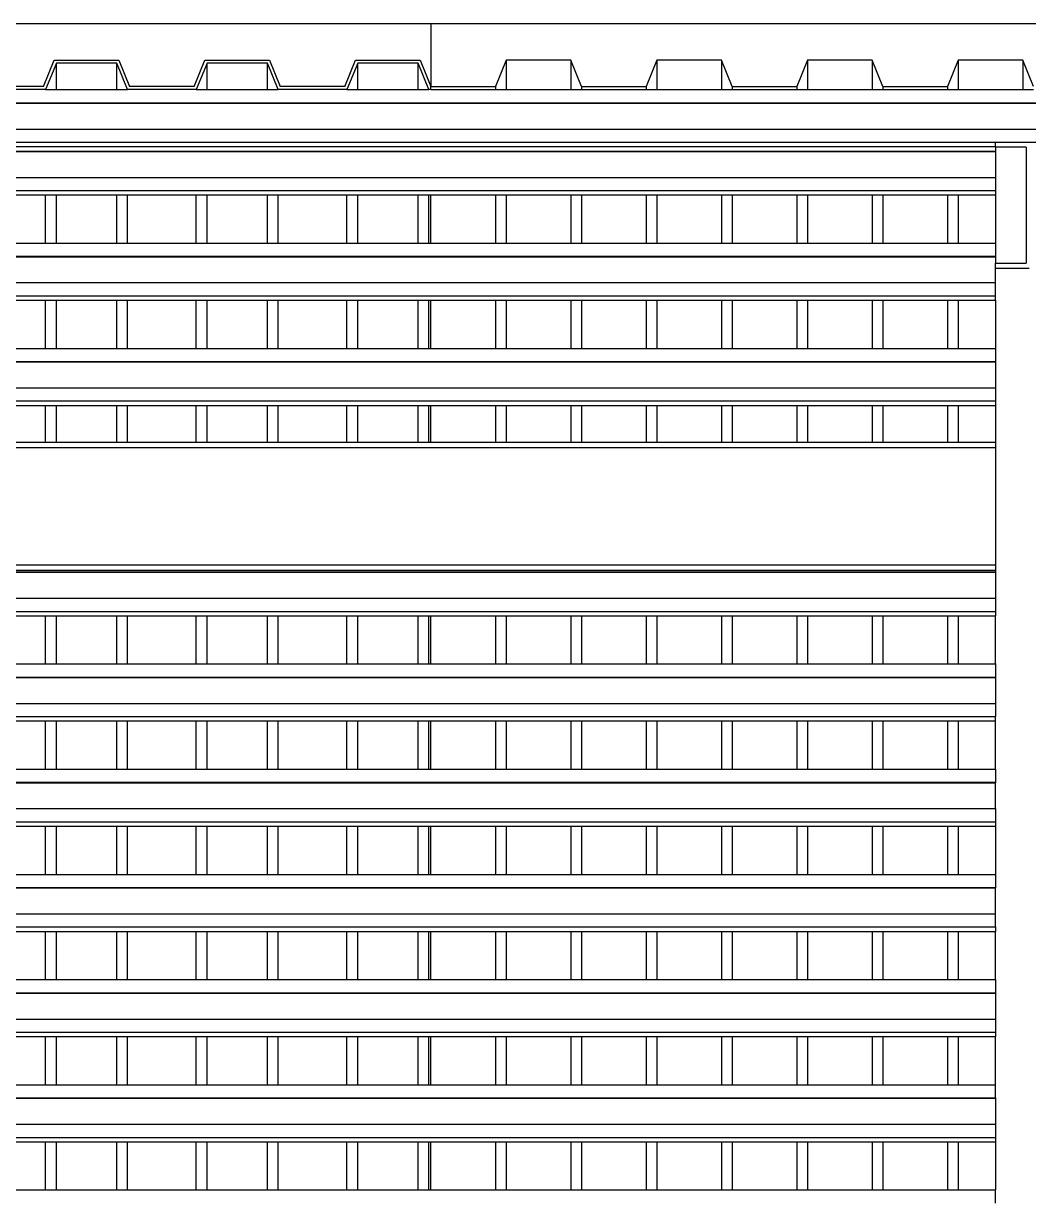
# Model space of a CAD drawing. Extents: x -101 to 101, y -14 to 18.
# Drawn here: x -49.535 to -47.651, y 10.269 to 12.469 of the extents above; entities that cross this region are included whole.
import ezdxf

# ---------------------------------------------------------------- set-up
doc = ezdxf.new("R2010")
doc.units = 0
doc.layers.get('0').update_dxf_attribs({"linetype": 'CONTINUOUS'})

msp = doc.modelspace()

# ---------------------------------------------------------------- linework, layer by layer
for p, q in [((-51.3446, 12.4686), (-48.7708, 12.4686)), ((-48.7708, 12.4686), (-45.6643, 12.4686)), ((-48.7708, 12.4686), (-48.7708, 12.3502)), ((-48.7708, 12.4686), (-48.7708, 12.3502)), ((-49.497, 12.3502), (-49.4768, 12.3995)), ((-49.4729, 12.3939), (-49.4931, 12.3446)), ((-49.4768, 12.3995), (-49.3558, 12.3995)), ((-49.4729, 12.3446), (-49.4729, 12.3939)), ((-49.3597, 12.3939), (-49.4729, 12.3939)), ((-49.3597, 12.3446), (-49.3597, 12.3939)), ((-49.3396, 12.3446), (-49.3597, 12.3939)), ((-49.3558, 12.3995), (-49.3356, 12.3502)), ((-49.2146, 12.3502), (-49.1944, 12.3995)), ((-49.1905, 12.3939), (-49.2107, 12.3446)), ((-49.1944, 12.3995), (-49.0734, 12.3995)), ((-49.1905, 12.3446), (-49.1905, 12.3939)), ((-49.0773, 12.3939), (-49.1905, 12.3939)), ((-49.0773, 12.3446), (-49.0773, 12.3939)), ((-49.0571, 12.3446), (-49.0773, 12.3939)), ((-49.0734, 12.3995), (-49.0532, 12.3502)), ((-48.9322, 12.3502), (-48.912, 12.3995)), ((-48.9081, 12.3939), (-48.9283, 12.3446)), ((-48.912, 12.3995), (-48.791, 12.3995)), ((-48.9081, 12.3446), (-48.9081, 12.3939)), ((-48.7949, 12.3939), (-48.9081, 12.3939)), ((-48.7949, 12.3446), (-48.7949, 12.3939)), ((-48.7747, 12.3446), (-48.7949, 12.3939)), ((-48.791, 12.3995), (-48.7708, 12.3502)), ((-48.6296, 12.3995), (-48.6498, 12.3502)), ((-48.6296, 12.3995), (-48.6296, 12.3446)), ((-48.5086, 12.3995), (-48.6296, 12.3995)), ((-48.5086, 12.3995), (-48.5086, 12.3446)), ((-48.4884, 12.3502), (-48.5086, 12.3995)), ((-48.3472, 12.3995), (-48.3674, 12.3502)), ((-48.3472, 12.3995), (-48.3472, 12.3446)), ((-48.2262, 12.3995), (-48.3472, 12.3995)), ((-48.2262, 12.3995), (-48.2262, 12.3446)), ((-48.206, 12.3502), (-48.2262, 12.3995)), ((-48.0648, 12.3995), (-48.085, 12.3502)), ((-48.0648, 12.3995), (-48.0648, 12.3446)), ((-47.9437, 12.3995), (-48.0648, 12.3995)), ((-47.9437, 12.3995), (-47.9437, 12.3446)), ((-47.9236, 12.3502), (-47.9437, 12.3995)), ((-47.7824, 12.3995), (-47.8025, 12.3502)), ((-47.7824, 12.3995), (-47.7824, 12.3446)), ((-47.6613, 12.3995), (-47.7824, 12.3995)), ((-47.6613, 12.3995), (-47.6613, 12.3446)), ((-47.6412, 12.3502), (-47.6613, 12.3995)), ((-49.4931, 12.3446), (-49.622, 12.3446)), ((-49.497, 12.3502), (-49.6181, 12.3502)), ((-49.4931, 12.3446), (-49.4729, 12.3446)), ((-49.4729, 12.3446), (-49.3597, 12.3446)), ((-49.3597, 12.3446), (-49.3396, 12.3446)), ((-49.2107, 12.3446), (-49.3396, 12.3446)), ((-49.2146, 12.3502), (-49.3356, 12.3502)), ((-49.2107, 12.3446), (-49.1905, 12.3446)), ((-49.1905, 12.3446), (-49.0773, 12.3446)), ((-49.0773, 12.3446), (-49.0571, 12.3446)), ((-48.9283, 12.3446), (-49.0571, 12.3446)), ((-48.9322, 12.3502), (-49.0532, 12.3502)), ((-48.9283, 12.3446), (-48.9081, 12.3446)), ((-48.9081, 12.3446), (-48.7949, 12.3446)), ((-48.7949, 12.3446), (-48.7747, 12.3446)), ((-48.7708, 12.3446), (-48.7747, 12.3446)), ((-48.7708, 12.3446), (-48.7708, 12.3502)), ((-48.7708, 12.3502), (-48.6498, 12.3502)), ((-48.7708, 12.3446), (-48.6498, 12.3446)), ((-48.6498, 12.3502), (-48.6498, 12.3446)), ((-48.6498, 12.3446), (-48.6296, 12.3446)), ((-48.6296, 12.3446), (-48.5086, 12.3446)), ((-48.5086, 12.3446), (-48.4884, 12.3446)), ((-48.4884, 12.3502), (-48.4884, 12.3446)), ((-48.4884, 12.3502), (-48.3674, 12.3502)), ((-48.4884, 12.3446), (-48.3674, 12.3446)), ((-48.3674, 12.3502), (-48.3674, 12.3446)), ((-48.3674, 12.3446), (-48.3472, 12.3446)), ((-48.3472, 12.3446), (-48.2262, 12.3446)), ((-48.2262, 12.3446), (-48.206, 12.3446)), ((-48.206, 12.3502), (-48.206, 12.3446)), ((-48.206, 12.3502), (-48.085, 12.3502)), ((-48.206, 12.3446), (-48.085, 12.3446)), ((-48.085, 12.3502), (-48.085, 12.3446)), ((-48.085, 12.3446), (-48.0648, 12.3446)), ((-48.0648, 12.3446), (-47.9437, 12.3446)), ((-47.9437, 12.3446), (-47.9236, 12.3446)), ((-47.9236, 12.3502), (-47.9236, 12.3446)), ((-47.9236, 12.3502), (-47.8025, 12.3502)), ((-47.9236, 12.3446), (-47.8025, 12.3446)), ((-47.8025, 12.3502), (-47.8025, 12.3446)), ((-47.8025, 12.3446), (-47.7824, 12.3446)), ((-47.7824, 12.3446), (-47.6613, 12.3446)), ((-47.6613, 12.3446), (-47.6412, 12.3446)), ((-51.3423, 12.3199), (-33.3446, 12.3199)), ((-51.3423, 12.3191), (-33.3446, 12.3191)), ((-51.3423, 12.2706), (-33.3446, 12.2706)), ((-51.3423, 12.2459), (-47.7123, 12.2459)), ((-51.3423, 12.2377), (-47.7123, 12.2377)), ((-47.7123, 12.2459), (-47.5923, 12.2459)), ((-47.7123, 12.2377), (-47.7123, 12.2459)), ((-47.7123, 12.2363), (-47.7123, 12.2377)), ((-47.6554, 12.2363), (-47.7123, 12.2363)), ((-47.7123, 12.2363), (-47.7123, 12.2292)), ((-47.6554, 12.2363), (-47.6554, 12.0189)), ((-51.3423, 12.2292), (-47.7123, 12.2292)), ((-51.3423, 12.2284), (-47.7123, 12.2284)), ((-47.7123, 12.2292), (-47.7123, 12.2284)), ((-47.7123, 12.2284), (-47.7123, 12.1799)), ((-51.3423, 12.1799), (-47.7123, 12.1799)), ((-47.7123, 12.1799), (-47.7123, 12.1552)), ((-51.3423, 12.1552), (-47.7123, 12.1552)), ((-49.622, 12.147), (-49.4931, 12.147)), ((-49.4931, 12.0566), (-49.4931, 12.147)), ((-49.4931, 12.147), (-49.4729, 12.147)), ((-49.4729, 12.0566), (-49.4729, 12.147)), ((-49.4729, 12.147), (-49.3597, 12.147)), ((-49.3597, 12.0566), (-49.3597, 12.147)), ((-49.3597, 12.147), (-49.3396, 12.147)), ((-49.3396, 12.0566), (-49.3396, 12.147)), ((-49.3396, 12.147), (-49.2107, 12.147)), ((-49.2107, 12.0566), (-49.2107, 12.147)), ((-49.2107, 12.147), (-49.1905, 12.147)), ((-49.1905, 12.0566), (-49.1905, 12.147)), ((-49.1905, 12.147), (-49.0773, 12.147)), ((-49.0773, 12.0566), (-49.0773, 12.147)), ((-49.0773, 12.147), (-49.0571, 12.147)), ((-49.0571, 12.0566), (-49.0571, 12.147)), ((-49.0571, 12.147), (-48.9283, 12.147)), ((-48.9283, 12.0566), (-48.9283, 12.147)), ((-48.9283, 12.147), (-48.9081, 12.147)), ((-48.9081, 12.0566), (-48.9081, 12.147)), ((-48.9081, 12.147), (-48.7949, 12.147)), ((-48.7949, 12.0566), (-48.7949, 12.147)), ((-48.7949, 12.147), (-48.7747, 12.147)), ((-48.7747, 12.0566), (-48.7747, 12.147)), ((-48.7747, 12.147), (-48.7708, 12.147)), ((-48.7708, 12.0566), (-48.7708, 12.147)), ((-48.7708, 12.147), (-48.6498, 12.147)), ((-48.6498, 12.147), (-48.6498, 12.0566)), ((-48.6498, 12.147), (-48.6296, 12.147)), ((-48.6296, 12.147), (-48.6296, 12.0566)), ((-48.6296, 12.147), (-48.5086, 12.147)), ((-48.5086, 12.147), (-48.5086, 12.0566)), ((-48.5086, 12.147), (-48.4884, 12.147)), ((-48.4884, 12.147), (-48.4884, 12.0566)), ((-48.4884, 12.147), (-48.3674, 12.147)), ((-48.3674, 12.147), (-48.3674, 12.0566)), ((-48.3674, 12.147), (-48.3472, 12.147)), ((-48.3472, 12.147), (-48.3472, 12.0566)), ((-48.3472, 12.147), (-48.2262, 12.147)), ((-48.2262, 12.147), (-48.2262, 12.0566)), ((-48.2262, 12.147), (-48.206, 12.147)), ((-48.206, 12.147), (-48.206, 12.0566)), ((-48.206, 12.147), (-48.085, 12.147)), ((-48.085, 12.147), (-48.085, 12.0566)), ((-48.085, 12.147), (-48.0648, 12.147)), ((-48.0648, 12.147), (-48.0648, 12.0566)), ((-48.0648, 12.147), (-47.9437, 12.147)), ((-47.9437, 12.147), (-47.9437, 12.0566)), ((-47.9437, 12.147), (-47.9236, 12.147)), ((-47.9236, 12.147), (-47.9236, 12.0566)), ((-47.9236, 12.147), (-47.8025, 12.147)), ((-47.8025, 12.147), (-47.8025, 12.0566)), ((-47.8025, 12.147), (-47.7824, 12.147)), ((-47.7824, 12.147), (-47.7824, 12.0566)), ((-47.7824, 12.147), (-47.7123, 12.147)), ((-47.7123, 12.1552), (-47.7123, 12.147)), ((-47.7123, 12.147), (-47.7123, 12.0566)), ((-49.622, 12.0566), (-49.4931, 12.0566)), ((-49.4931, 12.0566), (-49.4729, 12.0566)), ((-49.4729, 12.0566), (-49.3597, 12.0566)), ((-49.3597, 12.0566), (-49.3396, 12.0566)), ((-49.3396, 12.0566), (-49.2107, 12.0566)), ((-49.2107, 12.0566), (-49.1905, 12.0566)), ((-49.1905, 12.0566), (-49.0773, 12.0566)), ((-49.0773, 12.0566), (-49.0571, 12.0566)), ((-49.0571, 12.0566), (-48.9283, 12.0566)), ((-48.9283, 12.0566), (-48.9081, 12.0566)), ((-48.9081, 12.0566), (-48.7949, 12.0566)), ((-48.7949, 12.0566), (-48.7747, 12.0566)), ((-48.7747, 12.0566), (-48.7708, 12.0566)), ((-48.7708, 12.0566), (-48.6498, 12.0566)), ((-48.6498, 12.0566), (-48.6296, 12.0566)), ((-48.6296, 12.0566), (-48.5086, 12.0566)), ((-48.5086, 12.0566), (-48.4884, 12.0566)), ((-48.4884, 12.0566), (-48.3674, 12.0566)), ((-48.3674, 12.0566), (-48.3472, 12.0566)), ((-48.3472, 12.0566), (-48.2262, 12.0566)), ((-48.2262, 12.0566), (-48.206, 12.0566)), ((-48.206, 12.0566), (-48.085, 12.0566)), ((-48.085, 12.0566), (-48.0648, 12.0566)), ((-48.0648, 12.0566), (-47.9437, 12.0566)), ((-47.9437, 12.0566), (-47.9236, 12.0566)), ((-47.9236, 12.0566), (-47.8025, 12.0566)), ((-47.8025, 12.0566), (-47.7824, 12.0566)), ((-47.7824, 12.0566), (-47.7123, 12.0566)), ((-47.7123, 12.0566), (-47.7123, 12.0319)), ((-51.3423, 12.0319), (-47.7123, 12.0319)), ((-51.3423, 12.0311), (-47.7123, 12.0311)), ((-47.7123, 12.0319), (-47.7123, 12.0311)), ((-47.7123, 12.0311), (-47.7123, 12.0189)), ((-47.7123, 12.0092), (-47.7123, 12.0189)), ((-47.7123, 12.0189), (-47.6554, 12.0189)), ((-47.6554, 12.0092), (-47.7123, 12.0092)), ((-47.7123, 12.0092), (-47.7123, 12.0089)), ((-47.6554, 12.0089), (-47.7123, 12.0089)), ((-47.7123, 11.9826), (-47.7123, 12.0089)), ((-47.6554, 12.0092), (-47.6554, 12.0089)), ((-47.6492, 12.0092), (-47.6554, 12.0092)), ((-47.6492, 12.0089), (-47.6554, 12.0089)), ((-51.3423, 11.9826), (-47.7123, 11.9826)), ((-47.7123, 11.9579), (-47.7123, 11.9826)), ((-51.3423, 11.9579), (-47.7123, 11.9579)), ((-49.622, 11.9497), (-49.4931, 11.9497)), ((-49.4931, 11.8593), (-49.4931, 11.9497)), ((-49.4931, 11.9497), (-49.4729, 11.9497)), ((-49.4729, 11.8593), (-49.4729, 11.9497)), ((-49.4729, 11.9497), (-49.3597, 11.9497)), ((-49.3597, 11.8593), (-49.3597, 11.9497)), ((-49.3597, 11.9497), (-49.3396, 11.9497)), ((-49.3396, 11.8593), (-49.3396, 11.9497)), ((-49.3396, 11.9497), (-49.2107, 11.9497)), ((-49.2107, 11.8593), (-49.2107, 11.9497)), ((-49.2107, 11.9497), (-49.1905, 11.9497)), ((-49.1905, 11.8593), (-49.1905, 11.9497)), ((-49.1905, 11.9497), (-49.0773, 11.9497)), ((-49.0773, 11.8593), (-49.0773, 11.9497)), ((-49.0773, 11.9497), (-49.0571, 11.9497)), ((-49.0571, 11.8593), (-49.0571, 11.9497)), ((-49.0571, 11.9497), (-48.9283, 11.9497)), ((-48.9283, 11.8593), (-48.9283, 11.9497)), ((-48.9283, 11.9497), (-48.9081, 11.9497)), ((-48.9081, 11.8593), (-48.9081, 11.9497)), ((-48.9081, 11.9497), (-48.7949, 11.9497)), ((-48.7949, 11.8593), (-48.7949, 11.9497)), ((-48.7949, 11.9497), (-48.7747, 11.9497)), ((-48.7747, 11.8593), (-48.7747, 11.9497)), ((-48.7747, 11.9497), (-48.7708, 11.9497)), ((-48.7708, 11.8593), (-48.7708, 11.9497)), ((-48.7708, 11.9497), (-48.6498, 11.9497)), ((-48.6498, 11.9497), (-48.6498, 11.8593)), ((-48.6498, 11.9497), (-48.6296, 11.9497)), ((-48.6296, 11.9497), (-48.6296, 11.8593)), ((-48.6296, 11.9497), (-48.5086, 11.9497)), ((-48.5086, 11.9497), (-48.5086, 11.8593)), ((-48.5086, 11.9497), (-48.4884, 11.9497)), ((-48.4884, 11.9497), (-48.4884, 11.8593)), ((-48.4884, 11.9497), (-48.3674, 11.9497)), ((-48.3674, 11.9497), (-48.3674, 11.8593)), ((-48.3674, 11.9497), (-48.3472, 11.9497)), ((-48.3472, 11.9497), (-48.3472, 11.8593)), ((-48.3472, 11.9497), (-48.2262, 11.9497)), ((-48.2262, 11.9497), (-48.2262, 11.8593)), ((-48.2262, 11.9497), (-48.206, 11.9497)), ((-48.206, 11.9497), (-48.206, 11.8593)), ((-48.206, 11.9497), (-48.085, 11.9497)), ((-48.085, 11.9497), (-48.085, 11.8593)), ((-48.085, 11.9497), (-48.0648, 11.9497)), ((-48.0648, 11.9497), (-48.0648, 11.8593)), ((-48.0648, 11.9497), (-47.9437, 11.9497)), ((-47.9437, 11.9497), (-47.9437, 11.8593)), ((-47.9437, 11.9497), (-47.9236, 11.9497)), ((-47.9236, 11.9497), (-47.9236, 11.8593)), ((-47.9236, 11.9497), (-47.8025, 11.9497)), ((-47.8025, 11.9497), (-47.8025, 11.8593)), ((-47.8025, 11.9497), (-47.7824, 11.9497)), ((-47.7824, 11.9497), (-47.7824, 11.8593)), ((-47.7824, 11.9497), (-47.7123, 11.9497)), ((-47.7123, 11.9497), (-47.7123, 11.9579)), ((-47.7123, 11.9497), (-47.7123, 11.8593)), ((-49.622, 11.8593), (-49.4931, 11.8593)), ((-49.4931, 11.8593), (-49.4729, 11.8593)), ((-49.4729, 11.8593), (-49.3597, 11.8593)), ((-49.3597, 11.8593), (-49.3396, 11.8593)), ((-49.3396, 11.8593), (-49.2107, 11.8593)), ((-49.2107, 11.8593), (-49.1905, 11.8593)), ((-49.1905, 11.8593), (-49.0773, 11.8593)), ((-49.0773, 11.8593), (-49.0571, 11.8593)), ((-49.0571, 11.8593), (-48.9283, 11.8593)), ((-48.9283, 11.8593), (-48.9081, 11.8593)), ((-48.9081, 11.8593), (-48.7949, 11.8593)), ((-48.7949, 11.8593), (-48.7747, 11.8593)), ((-48.7747, 11.8593), (-48.7708, 11.8593)), ((-48.7708, 11.8593), (-48.6498, 11.8593)), ((-48.6498, 11.8593), (-48.6296, 11.8593)), ((-48.6296, 11.8593), (-48.5086, 11.8593)), ((-48.5086, 11.8593), (-48.4884, 11.8593)), ((-48.4884, 11.8593), (-48.3674, 11.8593)), ((-48.3674, 11.8593), (-48.3472, 11.8593)), ((-48.3472, 11.8593), (-48.2262, 11.8593)), ((-48.2262, 11.8593), (-48.206, 11.8593)), ((-48.206, 11.8593), (-48.085, 11.8593)), ((-48.085, 11.8593), (-48.0648, 11.8593)), ((-48.0648, 11.8593), (-47.9437, 11.8593)), ((-47.9437, 11.8593), (-47.9236, 11.8593)), ((-47.9236, 11.8593), (-47.8025, 11.8593)), ((-47.8025, 11.8593), (-47.7824, 11.8593)), ((-47.7824, 11.8593), (-47.7123, 11.8593)), ((-47.7123, 11.8593), (-47.7123, 11.8346)), ((-51.3423, 11.8346), (-47.7123, 11.8346)), ((-51.3423, 11.8338), (-47.7123, 11.8338)), ((-47.7123, 11.8346), (-47.7123, 11.8338)), ((-47.7123, 11.8338), (-47.7123, 11.7853)), ((-51.3423, 11.7853), (-47.7123, 11.7853)), ((-47.7123, 11.7853), (-47.7123, 11.7607)), ((-51.3423, 11.7607), (-47.7123, 11.7607)), ((-49.622, 11.7524), (-49.4931, 11.7524)), ((-49.4931, 11.6828), (-49.4931, 11.7524)), ((-49.4931, 11.7524), (-49.4729, 11.7524)), ((-49.4729, 11.6828), (-49.4729, 11.7524)), ((-49.4729, 11.7524), (-49.3597, 11.7524)), ((-49.3597, 11.6828), (-49.3597, 11.7524)), ((-49.3597, 11.7524), (-49.3396, 11.7524)), ((-49.3396, 11.6828), (-49.3396, 11.7524)), ((-49.3396, 11.7524), (-49.2107, 11.7524)), ((-49.2107, 11.6828), (-49.2107, 11.7524)), ((-49.2107, 11.7524), (-49.1905, 11.7524)), ((-49.1905, 11.6828), (-49.1905, 11.7524)), ((-49.1905, 11.7524), (-49.0773, 11.7524)), ((-49.0773, 11.6828), (-49.0773, 11.7524)), ((-49.0773, 11.7524), (-49.0571, 11.7524)), ((-49.0571, 11.6828), (-49.0571, 11.7524)), ((-49.0571, 11.7524), (-48.9283, 11.7524)), ((-48.9283, 11.6828), (-48.9283, 11.7524)), ((-48.9283, 11.7524), (-48.9081, 11.7524)), ((-48.9081, 11.6828), (-48.9081, 11.7524)), ((-48.9081, 11.7524), (-48.7949, 11.7524)), ((-48.7949, 11.6828), (-48.7949, 11.7524)), ((-48.7949, 11.7524), (-48.7747, 11.7524)), ((-48.7747, 11.6828), (-48.7747, 11.7524)), ((-48.7747, 11.7524), (-48.7708, 11.7524)), ((-48.7708, 11.6828), (-48.7708, 11.7524)), ((-48.7708, 11.7524), (-48.6498, 11.7524)), ((-48.6498, 11.7524), (-48.6498, 11.6828)), ((-48.6498, 11.7524), (-48.6296, 11.7524)), ((-48.6296, 11.7524), (-48.6296, 11.6828)), ((-48.6296, 11.7524), (-48.5086, 11.7524)), ((-48.5086, 11.7524), (-48.5086, 11.6828)), ((-48.5086, 11.7524), (-48.4884, 11.7524)), ((-48.4884, 11.7524), (-48.4884, 11.6828)), ((-48.4884, 11.7524), (-48.3674, 11.7524)), ((-48.3674, 11.7524), (-48.3674, 11.6828)), ((-48.3674, 11.7524), (-48.3472, 11.7524)), ((-48.3472, 11.7524), (-48.3472, 11.6828)), ((-48.3472, 11.7524), (-48.2262, 11.7524)), ((-48.2262, 11.7524), (-48.2262, 11.6828)), ((-48.2262, 11.7524), (-48.206, 11.7524)), ((-48.206, 11.7524), (-48.206, 11.6828)), ((-48.206, 11.7524), (-48.085, 11.7524)), ((-48.085, 11.7524), (-48.085, 11.6828)), ((-48.085, 11.7524), (-48.0648, 11.7524)), ((-48.0648, 11.7524), (-48.0648, 11.6828)), ((-48.0648, 11.7524), (-47.9437, 11.7524)), ((-47.9437, 11.7524), (-47.9437, 11.6828)), ((-47.9437, 11.7524), (-47.9236, 11.7524)), ((-47.9236, 11.7524), (-47.9236, 11.6828)), ((-47.9236, 11.7524), (-47.8025, 11.7524)), ((-47.8025, 11.7524), (-47.8025, 11.6828)), ((-47.8025, 11.7524), (-47.7824, 11.7524)), ((-47.7824, 11.7524), (-47.7824, 11.6828)), ((-47.7824, 11.7524), (-47.7123, 11.7524)), ((-47.7123, 11.7607), (-47.7123, 11.7524)), ((-47.7123, 11.7524), (-47.7123, 11.6828)), ((-49.4931, 11.6828), (-49.622, 11.6828)), ((-49.4729, 11.6828), (-49.4931, 11.6828)), ((-49.3597, 11.6828), (-49.4729, 11.6828)), ((-49.3396, 11.6828), (-49.3597, 11.6828)), ((-49.2107, 11.6828), (-49.3396, 11.6828)), ((-49.1905, 11.6828), (-49.2107, 11.6828)), ((-49.0773, 11.6828), (-49.1905, 11.6828)), ((-49.0571, 11.6828), (-49.0773, 11.6828)), ((-48.9283, 11.6828), (-49.0571, 11.6828)), ((-48.9081, 11.6828), (-48.9283, 11.6828)), ((-48.7949, 11.6828), (-48.9081, 11.6828)), ((-48.7747, 11.6828), (-48.7949, 11.6828)), ((-48.7708, 11.6828), (-48.7747, 11.6828)), ((-48.6498, 11.6828), (-48.7708, 11.6828)), ((-48.6296, 11.6828), (-48.6498, 11.6828)), ((-48.5086, 11.6828), (-48.6296, 11.6828)), ((-48.4884, 11.6828), (-48.5086, 11.6828)), ((-48.3674, 11.6828), (-48.4884, 11.6828)), ((-48.3472, 11.6828), (-48.3674, 11.6828)), ((-48.2262, 11.6828), (-48.3472, 11.6828)), ((-48.206, 11.6828), (-48.2262, 11.6828)), ((-48.085, 11.6828), (-48.206, 11.6828)), ((-48.0648, 11.6828), (-48.085, 11.6828)), ((-47.9437, 11.6828), (-48.0648, 11.6828)), ((-47.9236, 11.6828), (-47.9437, 11.6828)), ((-47.8025, 11.6828), (-47.9236, 11.6828)), ((-47.7824, 11.6828), (-47.8025, 11.6828)), ((-47.7123, 11.6828), (-47.7824, 11.6828)), ((-47.7123, 11.6828), (-47.7123, 11.673)), ((-47.7123, 11.673), (-51.2523, 11.673)), ((-47.7123, 11.673), (-47.7123, 11.4526)), ((-47.7123, 11.4526), (-51.2523, 11.4526)), ((-47.7123, 11.4428), (-51.2523, 11.4428)), ((-51.2523, 11.4401), (-47.7123, 11.4401)), ((-51.2523, 11.4393), (-47.7123, 11.4393)), ((-47.7123, 11.4526), (-47.7123, 11.4428)), ((-47.7123, 11.4428), (-47.7123, 11.4401)), ((-47.7123, 11.4401), (-47.7123, 11.4393)), ((-47.7123, 11.4393), (-47.7123, 11.3908)), ((-51.2523, 11.3908), (-47.7123, 11.3908)), ((-47.7123, 11.3908), (-47.7123, 11.3661)), ((-51.2523, 11.3661), (-47.7123, 11.3661)), ((-49.622, 11.3579), (-49.4931, 11.3579)), ((-49.4931, 11.2675), (-49.4931, 11.3579)), ((-49.4931, 11.3579), (-49.4729, 11.3579)), ((-49.4729, 11.2675), (-49.4729, 11.3579)), ((-49.4729, 11.3579), (-49.3597, 11.3579)), ((-49.3597, 11.2675), (-49.3597, 11.3579)), ((-49.3597, 11.3579), (-49.3396, 11.3579)), ((-49.3396, 11.2675), (-49.3396, 11.3579)), ((-49.3396, 11.3579), (-49.2107, 11.3579)), ((-49.2107, 11.2675), (-49.2107, 11.3579)), ((-49.2107, 11.3579), (-49.1905, 11.3579)), ((-49.1905, 11.2675), (-49.1905, 11.3579)), ((-49.1905, 11.3579), (-49.0773, 11.3579)), ((-49.0773, 11.2675), (-49.0773, 11.3579)), ((-49.0773, 11.3579), (-49.0571, 11.3579)), ((-49.0571, 11.2675), (-49.0571, 11.3579)), ((-49.0571, 11.3579), (-48.9283, 11.3579)), ((-48.9283, 11.2675), (-48.9283, 11.3579)), ((-48.9283, 11.3579), (-48.9081, 11.3579)), ((-48.9081, 11.2675), (-48.9081, 11.3579)), ((-48.9081, 11.3579), (-48.7949, 11.3579)), ((-48.7949, 11.2675), (-48.7949, 11.3579)), ((-48.7949, 11.3579), (-48.7747, 11.3579)), ((-48.7747, 11.2675), (-48.7747, 11.3579)), ((-48.7747, 11.3579), (-48.7708, 11.3579)), ((-48.7708, 11.2675), (-48.7708, 11.3579)), ((-48.7708, 11.3579), (-48.6498, 11.3579)), ((-48.6498, 11.3579), (-48.6498, 11.2675)), ((-48.6498, 11.3579), (-48.6296, 11.3579)), ((-48.6296, 11.3579), (-48.6296, 11.2675)), ((-48.6296, 11.3579), (-48.5086, 11.3579)), ((-48.5086, 11.3579), (-48.5086, 11.2675)), ((-48.5086, 11.3579), (-48.4884, 11.3579)), ((-48.4884, 11.3579), (-48.4884, 11.2675)), ((-48.4884, 11.3579), (-48.3674, 11.3579)), ((-48.3674, 11.3579), (-48.3674, 11.2675)), ((-48.3674, 11.3579), (-48.3472, 11.3579)), ((-48.3472, 11.3579), (-48.3472, 11.2675)), ((-48.3472, 11.3579), (-48.2262, 11.3579)), ((-48.2262, 11.3579), (-48.2262, 11.2675)), ((-48.2262, 11.3579), (-48.206, 11.3579)), ((-48.206, 11.3579), (-48.206, 11.2675)), ((-48.206, 11.3579), (-48.085, 11.3579)), ((-48.085, 11.3579), (-48.085, 11.2675)), ((-48.085, 11.3579), (-48.0648, 11.3579)), ((-48.0648, 11.3579), (-48.0648, 11.2675)), ((-48.0648, 11.3579), (-47.9437, 11.3579)), ((-47.9437, 11.3579), (-47.9437, 11.2675)), ((-47.9437, 11.3579), (-47.9236, 11.3579)), ((-47.9236, 11.3579), (-47.9236, 11.2675)), ((-47.9236, 11.3579), (-47.8025, 11.3579)), ((-47.8025, 11.3579), (-47.8025, 11.2675)), ((-47.8025, 11.3579), (-47.7824, 11.3579)), ((-47.7824, 11.3579), (-47.7824, 11.2675)), ((-47.7824, 11.3579), (-47.7123, 11.3579)), ((-47.7123, 11.3661), (-47.7123, 11.3579)), ((-47.7123, 11.2675), (-47.7123, 11.3579)), ((-49.622, 11.2675), (-49.4931, 11.2675)), ((-49.4931, 11.2675), (-49.4729, 11.2675)), ((-49.4729, 11.2675), (-49.3597, 11.2675)), ((-49.3597, 11.2675), (-49.3396, 11.2675)), ((-49.3396, 11.2675), (-49.2107, 11.2675)), ((-49.2107, 11.2675), (-49.1905, 11.2675)), ((-49.1905, 11.2675), (-49.0773, 11.2675)), ((-49.0773, 11.2675), (-49.0571, 11.2675)), ((-49.0571, 11.2675), (-48.9283, 11.2675)), ((-48.9283, 11.2675), (-48.9081, 11.2675)), ((-48.9081, 11.2675), (-48.7949, 11.2675)), ((-48.7949, 11.2675), (-48.7747, 11.2675)), ((-48.7747, 11.2675), (-48.7708, 11.2675)), ((-48.7708, 11.2675), (-48.6498, 11.2675)), ((-48.6498, 11.2675), (-48.6296, 11.2675)), ((-48.6296, 11.2675), (-48.5086, 11.2675)), ((-48.5086, 11.2675), (-48.4884, 11.2675)), ((-48.4884, 11.2675), (-48.3674, 11.2675)), ((-48.3674, 11.2675), (-48.3472, 11.2675)), ((-48.3472, 11.2675), (-48.2262, 11.2675)), ((-48.2262, 11.2675), (-48.206, 11.2675)), ((-48.206, 11.2675), (-48.085, 11.2675)), ((-48.085, 11.2675), (-48.0648, 11.2675)), ((-48.0648, 11.2675), (-47.9437, 11.2675)), ((-47.9437, 11.2675), (-47.9236, 11.2675)), ((-47.9236, 11.2675), (-47.8025, 11.2675)), ((-47.8025, 11.2675), (-47.7824, 11.2675)), ((-47.7824, 11.2675), (-47.7123, 11.2675)), ((-47.7123, 11.2675), (-47.7123, 11.2428)), ((-51.2523, 11.2428), (-47.7123, 11.2428)), ((-51.2523, 11.242), (-47.7123, 11.242)), ((-47.7123, 11.2428), (-47.7123, 11.242)), ((-47.7123, 11.242), (-47.7123, 11.1935)), ((-51.2523, 11.1935), (-47.7123, 11.1935)), ((-47.7123, 11.1935), (-47.7123, 11.1688)), ((-51.2523, 11.1688), (-47.7123, 11.1688)), ((-49.622, 11.1606), (-49.4931, 11.1606)), ((-49.4931, 11.0702), (-49.4931, 11.1606)), ((-49.4931, 11.1606), (-49.4729, 11.1606)), ((-49.4729, 11.0702), (-49.4729, 11.1606)), ((-49.4729, 11.1606), (-49.3597, 11.1606)), ((-49.3597, 11.0702), (-49.3597, 11.1606)), ((-49.3597, 11.1606), (-49.3396, 11.1606)), ((-49.3396, 11.0702), (-49.3396, 11.1606)), ((-49.3396, 11.1606), (-49.2107, 11.1606)), ((-49.2107, 11.0702), (-49.2107, 11.1606)), ((-49.2107, 11.1606), (-49.1905, 11.1606)), ((-49.1905, 11.0702), (-49.1905, 11.1606)), ((-49.1905, 11.1606), (-49.0773, 11.1606)), ((-49.0773, 11.0702), (-49.0773, 11.1606)), ((-49.0773, 11.1606), (-49.0571, 11.1606)), ((-49.0571, 11.0702), (-49.0571, 11.1606)), ((-49.0571, 11.1606), (-48.9283, 11.1606)), ((-48.9283, 11.0702), (-48.9283, 11.1606)), ((-48.9283, 11.1606), (-48.9081, 11.1606)), ((-48.9081, 11.0702), (-48.9081, 11.1606)), ((-48.9081, 11.1606), (-48.7949, 11.1606)), ((-48.7949, 11.0702), (-48.7949, 11.1606)), ((-48.7949, 11.1606), (-48.7747, 11.1606)), ((-48.7747, 11.0702), (-48.7747, 11.1606)), ((-48.7747, 11.1606), (-48.7708, 11.1606)), ((-48.7708, 11.0702), (-48.7708, 11.1606)), ((-48.7708, 11.1606), (-48.6498, 11.1606)), ((-48.6498, 11.1606), (-48.6498, 11.0702)), ((-48.6498, 11.1606), (-48.6296, 11.1606)), ((-48.6296, 11.1606), (-48.6296, 11.0702)), ((-48.6296, 11.1606), (-48.5086, 11.1606)), ((-48.5086, 11.1606), (-48.5086, 11.0702)), ((-48.5086, 11.1606), (-48.4884, 11.1606)), ((-48.4884, 11.1606), (-48.4884, 11.0702)), ((-48.4884, 11.1606), (-48.3674, 11.1606)), ((-48.3674, 11.1606), (-48.3674, 11.0702)), ((-48.3674, 11.1606), (-48.3472, 11.1606)), ((-48.3472, 11.1606), (-48.3472, 11.0702)), ((-48.3472, 11.1606), (-48.2262, 11.1606)), ((-48.2262, 11.1606), (-48.2262, 11.0702)), ((-48.2262, 11.1606), (-48.206, 11.1606)), ((-48.206, 11.1606), (-48.206, 11.0702)), ((-48.206, 11.1606), (-48.085, 11.1606)), ((-48.085, 11.1606), (-48.085, 11.0702)), ((-48.085, 11.1606), (-48.0648, 11.1606)), ((-48.0648, 11.1606), (-48.0648, 11.0702)), ((-48.0648, 11.1606), (-47.9437, 11.1606)), ((-47.9437, 11.1606), (-47.9437, 11.0702)), ((-47.9437, 11.1606), (-47.9236, 11.1606)), ((-47.9236, 11.1606), (-47.9236, 11.0702)), ((-47.9236, 11.1606), (-47.8025, 11.1606)), ((-47.8025, 11.1606), (-47.8025, 11.0702)), ((-47.8025, 11.1606), (-47.7824, 11.1606)), ((-47.7824, 11.1606), (-47.7824, 11.0702)), ((-47.7824, 11.1606), (-47.7123, 11.1606)), ((-47.7123, 11.1606), (-47.7123, 11.1688)), ((-47.7123, 11.0702), (-47.7123, 11.1606)), ((-49.622, 11.0702), (-49.4931, 11.0702)), ((-49.4931, 11.0702), (-49.4729, 11.0702)), ((-49.4729, 11.0702), (-49.3597, 11.0702)), ((-49.3597, 11.0702), (-49.3396, 11.0702)), ((-49.3396, 11.0702), (-49.2107, 11.0702)), ((-49.2107, 11.0702), (-49.1905, 11.0702)), ((-49.1905, 11.0702), (-49.0773, 11.0702)), ((-49.0773, 11.0702), (-49.0571, 11.0702)), ((-49.0571, 11.0702), (-48.9283, 11.0702)), ((-48.9283, 11.0702), (-48.9081, 11.0702)), ((-48.9081, 11.0702), (-48.7949, 11.0702)), ((-48.7949, 11.0702), (-48.7747, 11.0702)), ((-48.7747, 11.0702), (-48.7708, 11.0702)), ((-48.7708, 11.0702), (-48.6498, 11.0702)), ((-48.6498, 11.0702), (-48.6296, 11.0702)), ((-48.6296, 11.0702), (-48.5086, 11.0702)), ((-48.5086, 11.0702), (-48.4884, 11.0702)), ((-48.4884, 11.0702), (-48.3674, 11.0702)), ((-48.3674, 11.0702), (-48.3472, 11.0702)), ((-48.3472, 11.0702), (-48.2262, 11.0702)), ((-48.2262, 11.0702), (-48.206, 11.0702)), ((-48.206, 11.0702), (-48.085, 11.0702)), ((-48.085, 11.0702), (-48.0648, 11.0702)), ((-48.0648, 11.0702), (-47.9437, 11.0702)), ((-47.9437, 11.0702), (-47.9236, 11.0702)), ((-47.9236, 11.0702), (-47.8025, 11.0702)), ((-47.8025, 11.0702), (-47.7824, 11.0702)), ((-47.7824, 11.0702), (-47.7123, 11.0702)), ((-47.7123, 11.0702), (-47.7123, 11.0455)), ((-51.2523, 11.0455), (-47.7123, 11.0455)), ((-51.2523, 11.0447), (-47.7123, 11.0447)), ((-47.7123, 11.0455), (-47.7123, 11.0447)), ((-47.7123, 10.9962), (-47.7123, 11.0447)), ((-51.2523, 10.9962), (-47.7123, 10.9962)), ((-47.7123, 10.9962), (-47.7123, 10.9715)), ((-51.2523, 10.9715), (-47.7123, 10.9715)), ((-49.622, 10.9633), (-49.4931, 10.9633)), ((-49.4931, 10.8729), (-49.4931, 10.9633)), ((-49.4931, 10.9633), (-49.4729, 10.9633)), ((-49.4729, 10.8729), (-49.4729, 10.9633)), ((-49.4729, 10.9633), (-49.3597, 10.9633)), ((-49.3597, 10.8729), (-49.3597, 10.9633)), ((-49.3597, 10.9633), (-49.3396, 10.9633)), ((-49.3396, 10.8729), (-49.3396, 10.9633)), ((-49.3396, 10.9633), (-49.2107, 10.9633)), ((-49.2107, 10.8729), (-49.2107, 10.9633)), ((-49.2107, 10.9633), (-49.1905, 10.9633)), ((-49.1905, 10.8729), (-49.1905, 10.9633)), ((-49.1905, 10.9633), (-49.0773, 10.9633)), ((-49.0773, 10.8729), (-49.0773, 10.9633)), ((-49.0773, 10.9633), (-49.0571, 10.9633)), ((-49.0571, 10.8729), (-49.0571, 10.9633)), ((-49.0571, 10.9633), (-48.9283, 10.9633)), ((-48.9283, 10.8729), (-48.9283, 10.9633)), ((-48.9283, 10.9633), (-48.9081, 10.9633)), ((-48.9081, 10.8729), (-48.9081, 10.9633)), ((-48.9081, 10.9633), (-48.7949, 10.9633)), ((-48.7949, 10.8729), (-48.7949, 10.9633)), ((-48.7949, 10.9633), (-48.7747, 10.9633)), ((-48.7747, 10.8729), (-48.7747, 10.9633)), ((-48.7747, 10.9633), (-48.7708, 10.9633)), ((-48.7708, 10.8729), (-48.7708, 10.9633)), ((-48.7708, 10.9633), (-48.6498, 10.9633)), ((-48.6498, 10.9633), (-48.6498, 10.8729)), ((-48.6498, 10.9633), (-48.6296, 10.9633)), ((-48.6296, 10.9633), (-48.6296, 10.8729)), ((-48.6296, 10.9633), (-48.5086, 10.9633)), ((-48.5086, 10.9633), (-48.5086, 10.8729)), ((-48.5086, 10.9633), (-48.4884, 10.9633)), ((-48.4884, 10.9633), (-48.4884, 10.8729)), ((-48.4884, 10.9633), (-48.3674, 10.9633)), ((-48.3674, 10.9633), (-48.3674, 10.8729)), ((-48.3674, 10.9633), (-48.3472, 10.9633)), ((-48.3472, 10.9633), (-48.3472, 10.8729)), ((-48.3472, 10.9633), (-48.2262, 10.9633)), ((-48.2262, 10.9633), (-48.2262, 10.8729)), ((-48.2262, 10.9633), (-48.206, 10.9633)), ((-48.206, 10.9633), (-48.206, 10.8729)), ((-48.206, 10.9633), (-48.085, 10.9633)), ((-48.085, 10.9633), (-48.085, 10.8729)), ((-48.085, 10.9633), (-48.0648, 10.9633)), ((-48.0648, 10.9633), (-48.0648, 10.8729)), ((-48.0648, 10.9633), (-47.9437, 10.9633)), ((-47.9437, 10.9633), (-47.9437, 10.8729)), ((-47.9437, 10.9633), (-47.9236, 10.9633)), ((-47.9236, 10.9633), (-47.9236, 10.8729)), ((-47.9236, 10.9633), (-47.8025, 10.9633)), ((-47.8025, 10.9633), (-47.8025, 10.8729)), ((-47.8025, 10.9633), (-47.7824, 10.9633)), ((-47.7824, 10.9633), (-47.7824, 10.8729)), ((-47.7824, 10.9633), (-47.7123, 10.9633)), ((-47.7123, 10.9715), (-47.7123, 10.9633)), ((-47.7123, 10.9633), (-47.7123, 10.8729)), ((-49.622, 10.8729), (-49.4931, 10.8729)), ((-49.4931, 10.8729), (-49.4729, 10.8729)), ((-49.4729, 10.8729), (-49.3597, 10.8729)), ((-49.3597, 10.8729), (-49.3396, 10.8729)), ((-49.3396, 10.8729), (-49.2107, 10.8729)), ((-49.2107, 10.8729), (-49.1905, 10.8729)), ((-49.1905, 10.8729), (-49.0773, 10.8729)), ((-49.0773, 10.8729), (-49.0571, 10.8729)), ((-49.0571, 10.8729), (-48.9283, 10.8729)), ((-48.9283, 10.8729), (-48.9081, 10.8729)), ((-48.9081, 10.8729), (-48.7949, 10.8729)), ((-48.7949, 10.8729), (-48.7747, 10.8729)), ((-48.7747, 10.8729), (-48.7708, 10.8729)), ((-48.7708, 10.8729), (-48.6498, 10.8729)), ((-48.6498, 10.8729), (-48.6296, 10.8729)), ((-48.6296, 10.8729), (-48.5086, 10.8729)), ((-48.5086, 10.8729), (-48.4884, 10.8729)), ((-48.4884, 10.8729), (-48.3674, 10.8729)), ((-48.3674, 10.8729), (-48.3472, 10.8729)), ((-48.3472, 10.8729), (-48.2262, 10.8729)), ((-48.2262, 10.8729), (-48.206, 10.8729)), ((-48.206, 10.8729), (-48.085, 10.8729)), ((-48.085, 10.8729), (-48.0648, 10.8729)), ((-48.0648, 10.8729), (-47.9437, 10.8729)), ((-47.9437, 10.8729), (-47.9236, 10.8729)), ((-47.9236, 10.8729), (-47.8025, 10.8729)), ((-47.8025, 10.8729), (-47.7824, 10.8729)), ((-47.7824, 10.8729), (-47.7123, 10.8729)), ((-47.7123, 10.8729), (-47.7123, 10.8482)), ((-51.2523, 10.8482), (-47.7123, 10.8482)), ((-51.2523, 10.8474), (-47.7123, 10.8474)), ((-47.7123, 10.8482), (-47.7123, 10.8474)), ((-47.7123, 10.7989), (-47.7123, 10.8474)), ((-51.2523, 10.7989), (-47.7123, 10.7989)), ((-47.7123, 10.7743), (-47.7123, 10.7989)), ((-51.2523, 10.7743), (-47.7123, 10.7743)), ((-49.622, 10.766), (-49.4931, 10.766)), ((-49.4931, 10.6756), (-49.4931, 10.766)), ((-49.4931, 10.766), (-49.4729, 10.766)), ((-49.4729, 10.6756), (-49.4729, 10.766)), ((-49.4729, 10.766), (-49.3597, 10.766)), ((-49.3597, 10.6756), (-49.3597, 10.766)), ((-49.3597, 10.766), (-49.3396, 10.766)), ((-49.3396, 10.6756), (-49.3396, 10.766)), ((-49.3396, 10.766), (-49.2107, 10.766)), ((-49.2107, 10.6756), (-49.2107, 10.766)), ((-49.2107, 10.766), (-49.1905, 10.766)), ((-49.1905, 10.6756), (-49.1905, 10.766)), ((-49.1905, 10.766), (-49.0773, 10.766)), ((-49.0773, 10.6756), (-49.0773, 10.766)), ((-49.0773, 10.766), (-49.0571, 10.766)), ((-49.0571, 10.6756), (-49.0571, 10.766)), ((-49.0571, 10.766), (-48.9283, 10.766)), ((-48.9283, 10.6756), (-48.9283, 10.766)), ((-48.9283, 10.766), (-48.9081, 10.766)), ((-48.9081, 10.6756), (-48.9081, 10.766)), ((-48.9081, 10.766), (-48.7949, 10.766)), ((-48.7949, 10.6756), (-48.7949, 10.766)), ((-48.7949, 10.766), (-48.7747, 10.766)), ((-48.7747, 10.6756), (-48.7747, 10.766)), ((-48.7747, 10.766), (-48.7708, 10.766)), ((-48.7708, 10.6756), (-48.7708, 10.766)), ((-48.7708, 10.766), (-48.6498, 10.766)), ((-48.6498, 10.766), (-48.6498, 10.6756)), ((-48.6498, 10.766), (-48.6296, 10.766)), ((-48.6296, 10.766), (-48.6296, 10.6756)), ((-48.6296, 10.766), (-48.5086, 10.766)), ((-48.5086, 10.766), (-48.5086, 10.6756)), ((-48.5086, 10.766), (-48.4884, 10.766)), ((-48.4884, 10.766), (-48.4884, 10.6756)), ((-48.4884, 10.766), (-48.3674, 10.766)), ((-48.3674, 10.766), (-48.3674, 10.6756)), ((-48.3674, 10.766), (-48.3472, 10.766)), ((-48.3472, 10.766), (-48.3472, 10.6756)), ((-48.3472, 10.766), (-48.2262, 10.766)), ((-48.2262, 10.766), (-48.2262, 10.6756)), ((-48.2262, 10.766), (-48.206, 10.766)), ((-48.206, 10.766), (-48.206, 10.6756)), ((-48.206, 10.766), (-48.085, 10.766)), ((-48.085, 10.766), (-48.085, 10.6756)), ((-48.085, 10.766), (-48.0648, 10.766)), ((-48.0648, 10.766), (-48.0648, 10.6756)), ((-48.0648, 10.766), (-47.9437, 10.766)), ((-47.9437, 10.766), (-47.9437, 10.6756)), ((-47.9437, 10.766), (-47.9236, 10.766)), ((-47.9236, 10.766), (-47.9236, 10.6756)), ((-47.9236, 10.766), (-47.8025, 10.766)), ((-47.8025, 10.766), (-47.8025, 10.6756)), ((-47.8025, 10.766), (-47.7824, 10.766)), ((-47.7824, 10.766), (-47.7824, 10.6756)), ((-47.7824, 10.766), (-47.7123, 10.766)), ((-47.7123, 10.7743), (-47.7123, 10.766)), ((-47.7123, 10.6756), (-47.7123, 10.766)), ((-49.622, 10.6756), (-49.4931, 10.6756)), ((-49.4931, 10.6756), (-49.4729, 10.6756)), ((-49.4729, 10.6756), (-49.3597, 10.6756)), ((-49.3597, 10.6756), (-49.3396, 10.6756)), ((-49.3396, 10.6756), (-49.2107, 10.6756)), ((-49.2107, 10.6756), (-49.1905, 10.6756)), ((-49.1905, 10.6756), (-49.0773, 10.6756)), ((-49.0773, 10.6756), (-49.0571, 10.6756)), ((-49.0571, 10.6756), (-48.9283, 10.6756)), ((-48.9283, 10.6756), (-48.9081, 10.6756)), ((-48.9081, 10.6756), (-48.7949, 10.6756)), ((-48.7949, 10.6756), (-48.7747, 10.6756)), ((-48.7747, 10.6756), (-48.7708, 10.6756)), ((-48.7708, 10.6756), (-48.6498, 10.6756)), ((-48.6498, 10.6756), (-48.6296, 10.6756)), ((-48.6296, 10.6756), (-48.5086, 10.6756)), ((-48.5086, 10.6756), (-48.4884, 10.6756)), ((-48.4884, 10.6756), (-48.3674, 10.6756)), ((-48.3674, 10.6756), (-48.3472, 10.6756)), ((-48.3472, 10.6756), (-48.2262, 10.6756)), ((-48.2262, 10.6756), (-48.206, 10.6756)), ((-48.206, 10.6756), (-48.085, 10.6756)), ((-48.085, 10.6756), (-48.0648, 10.6756)), ((-48.0648, 10.6756), (-47.9437, 10.6756)), ((-47.9437, 10.6756), (-47.9236, 10.6756)), ((-47.9236, 10.6756), (-47.8025, 10.6756)), ((-47.8025, 10.6756), (-47.7824, 10.6756)), ((-47.7824, 10.6756), (-47.7123, 10.6756)), ((-47.7123, 10.6756), (-47.7123, 10.651)), ((-51.2523, 10.651), (-47.7123, 10.651)), ((-51.2523, 10.6501), (-47.7123, 10.6501)), ((-47.7123, 10.651), (-47.7123, 10.6501)), ((-47.7123, 10.6501), (-47.7123, 10.6016)), ((-51.2523, 10.6016), (-47.7123, 10.6016)), ((-47.7123, 10.6016), (-47.7123, 10.577)), ((-51.2523, 10.577), (-47.7123, 10.577)), ((-49.622, 10.5688), (-49.4931, 10.5688)), ((-49.4931, 10.4783), (-49.4931, 10.5688)), ((-49.4931, 10.5688), (-49.4729, 10.5688)), ((-49.4729, 10.4783), (-49.4729, 10.5688)), ((-49.4729, 10.5688), (-49.3597, 10.5688)), ((-49.3597, 10.4783), (-49.3597, 10.5688)), ((-49.3597, 10.5688), (-49.3396, 10.5688)), ((-49.3396, 10.4783), (-49.3396, 10.5688)), ((-49.3396, 10.5688), (-49.2107, 10.5688)), ((-49.2107, 10.4783), (-49.2107, 10.5688)), ((-49.2107, 10.5688), (-49.1905, 10.5688)), ((-49.1905, 10.4783), (-49.1905, 10.5688)), ((-49.1905, 10.5688), (-49.0773, 10.5688)), ((-49.0773, 10.4783), (-49.0773, 10.5688)), ((-49.0773, 10.5688), (-49.0571, 10.5688)), ((-49.0571, 10.4783), (-49.0571, 10.5688)), ((-49.0571, 10.5688), (-48.9283, 10.5688)), ((-48.9283, 10.4783), (-48.9283, 10.5688)), ((-48.9283, 10.5688), (-48.9081, 10.5688)), ((-48.9081, 10.4783), (-48.9081, 10.5688)), ((-48.9081, 10.5688), (-48.7949, 10.5688)), ((-48.7949, 10.4783), (-48.7949, 10.5688)), ((-48.7949, 10.5688), (-48.7747, 10.5688)), ((-48.7747, 10.4783), (-48.7747, 10.5688)), ((-48.7747, 10.5688), (-48.7708, 10.5688)), ((-48.7708, 10.4783), (-48.7708, 10.5688)), ((-48.7708, 10.5688), (-48.6498, 10.5688)), ((-48.6498, 10.5688), (-48.6498, 10.4783)), ((-48.6498, 10.5688), (-48.6296, 10.5688)), ((-48.6296, 10.5688), (-48.6296, 10.4783)), ((-48.6296, 10.5688), (-48.5086, 10.5688)), ((-48.5086, 10.5688), (-48.5086, 10.4783)), ((-48.5086, 10.5688), (-48.4884, 10.5688)), ((-48.4884, 10.5688), (-48.4884, 10.4783)), ((-48.4884, 10.5688), (-48.3674, 10.5688)), ((-48.3674, 10.5688), (-48.3674, 10.4783)), ((-48.3674, 10.5688), (-48.3472, 10.5688)), ((-48.3472, 10.5688), (-48.3472, 10.4783)), ((-48.3472, 10.5688), (-48.2262, 10.5688)), ((-48.2262, 10.5688), (-48.2262, 10.4783)), ((-48.2262, 10.5688), (-48.206, 10.5688)), ((-48.206, 10.5688), (-48.206, 10.4783)), ((-48.206, 10.5688), (-48.085, 10.5688)), ((-48.085, 10.5688), (-48.085, 10.4783)), ((-48.085, 10.5688), (-48.0648, 10.5688)), ((-48.0648, 10.5688), (-48.0648, 10.4783)), ((-48.0648, 10.5688), (-47.9437, 10.5688)), ((-47.9437, 10.5688), (-47.9437, 10.4783)), ((-47.9437, 10.5688), (-47.9236, 10.5688)), ((-47.9236, 10.5688), (-47.9236, 10.4783)), ((-47.9236, 10.5688), (-47.8025, 10.5688)), ((-47.8025, 10.5688), (-47.8025, 10.4783)), ((-47.8025, 10.5688), (-47.7824, 10.5688)), ((-47.7824, 10.5688), (-47.7824, 10.4783)), ((-47.7824, 10.5688), (-47.7123, 10.5688)), ((-47.7123, 10.577), (-47.7123, 10.5688)), ((-47.7123, 10.4783), (-47.7123, 10.5688)), ((-49.622, 10.4783), (-49.4931, 10.4783)), ((-49.4931, 10.4783), (-49.4729, 10.4783)), ((-49.4729, 10.4783), (-49.3597, 10.4783)), ((-49.3597, 10.4783), (-49.3396, 10.4783)), ((-49.3396, 10.4783), (-49.2107, 10.4783)), ((-49.2107, 10.4783), (-49.1905, 10.4783)), ((-49.1905, 10.4783), (-49.0773, 10.4783)), ((-49.0773, 10.4783), (-49.0571, 10.4783)), ((-49.0571, 10.4783), (-48.9283, 10.4783)), ((-48.9283, 10.4783), (-48.9081, 10.4783)), ((-48.9081, 10.4783), (-48.7949, 10.4783)), ((-48.7949, 10.4783), (-48.7747, 10.4783)), ((-48.7747, 10.4783), (-48.7708, 10.4783)), ((-48.7708, 10.4783), (-48.6498, 10.4783)), ((-48.6498, 10.4783), (-48.6296, 10.4783)), ((-48.6296, 10.4783), (-48.5086, 10.4783)), ((-48.5086, 10.4783), (-48.4884, 10.4783)), ((-48.4884, 10.4783), (-48.3674, 10.4783)), ((-48.3674, 10.4783), (-48.3472, 10.4783)), ((-48.3472, 10.4783), (-48.2262, 10.4783)), ((-48.2262, 10.4783), (-48.206, 10.4783)), ((-48.206, 10.4783), (-48.085, 10.4783)), ((-48.085, 10.4783), (-48.0648, 10.4783)), ((-48.0648, 10.4783), (-47.9437, 10.4783)), ((-47.9437, 10.4783), (-47.9236, 10.4783)), ((-47.9236, 10.4783), (-47.8025, 10.4783)), ((-47.8025, 10.4783), (-47.7824, 10.4783)), ((-47.7824, 10.4783), (-47.7123, 10.4783)), ((-47.7123, 10.4537), (-47.7123, 10.4783)), ((-51.2523, 10.4537), (-47.7123, 10.4537)), ((-51.2523, 10.4529), (-47.7123, 10.4529)), ((-47.7123, 10.4537), (-47.7123, 10.4529)), ((-47.7123, 10.4529), (-47.7123, 10.4044)), ((-51.2523, 10.4044), (-47.7123, 10.4044)), ((-47.7123, 10.4044), (-47.7123, 10.3797)), ((-51.2523, 10.3797), (-47.7123, 10.3797)), ((-49.622, 10.3715), (-49.4931, 10.3715)), ((-49.4931, 10.2811), (-49.4931, 10.3715)), ((-49.4931, 10.3715), (-49.4729, 10.3715)), ((-49.4729, 10.2811), (-49.4729, 10.3715)), ((-49.4729, 10.3715), (-49.3597, 10.3715)), ((-49.3597, 10.2811), (-49.3597, 10.3715)), ((-49.3597, 10.3715), (-49.3396, 10.3715)), ((-49.3396, 10.2811), (-49.3396, 10.3715)), ((-49.3396, 10.3715), (-49.2107, 10.3715)), ((-49.2107, 10.2811), (-49.2107, 10.3715)), ((-49.2107, 10.3715), (-49.1905, 10.3715)), ((-49.1905, 10.2811), (-49.1905, 10.3715)), ((-49.1905, 10.3715), (-49.0773, 10.3715)), ((-49.0773, 10.2811), (-49.0773, 10.3715)), ((-49.0773, 10.3715), (-49.0571, 10.3715)), ((-49.0571, 10.2811), (-49.0571, 10.3715)), ((-49.0571, 10.3715), (-48.9283, 10.3715)), ((-48.9283, 10.2811), (-48.9283, 10.3715)), ((-48.9283, 10.3715), (-48.9081, 10.3715)), ((-48.9081, 10.2811), (-48.9081, 10.3715)), ((-48.9081, 10.3715), (-48.7949, 10.3715)), ((-48.7949, 10.2811), (-48.7949, 10.3715)), ((-48.7949, 10.3715), (-48.7747, 10.3715)), ((-48.7747, 10.2811), (-48.7747, 10.3715)), ((-48.7747, 10.3715), (-48.7708, 10.3715)), ((-48.7708, 10.2811), (-48.7708, 10.3715)), ((-48.7708, 10.3715), (-48.6498, 10.3715)), ((-48.6498, 10.3715), (-48.6498, 10.2811)), ((-48.6498, 10.3715), (-48.6296, 10.3715)), ((-48.6296, 10.3715), (-48.6296, 10.2811)), ((-48.6296, 10.3715), (-48.5086, 10.3715)), ((-48.5086, 10.3715), (-48.5086, 10.2811)), ((-48.5086, 10.3715), (-48.4884, 10.3715)), ((-48.4884, 10.3715), (-48.4884, 10.2811)), ((-48.4884, 10.3715), (-48.3674, 10.3715)), ((-48.3674, 10.3715), (-48.3674, 10.2811)), ((-48.3674, 10.3715), (-48.3472, 10.3715)), ((-48.3472, 10.3715), (-48.3472, 10.2811)), ((-48.3472, 10.3715), (-48.2262, 10.3715)), ((-48.2262, 10.3715), (-48.2262, 10.2811)), ((-48.2262, 10.3715), (-48.206, 10.3715)), ((-48.206, 10.3715), (-48.206, 10.2811)), ((-48.206, 10.3715), (-48.085, 10.3715)), ((-48.085, 10.3715), (-48.085, 10.2811)), ((-48.085, 10.3715), (-48.0648, 10.3715)), ((-48.0648, 10.3715), (-48.0648, 10.2811)), ((-48.0648, 10.3715), (-47.9437, 10.3715)), ((-47.9437, 10.3715), (-47.9437, 10.2811)), ((-47.9437, 10.3715), (-47.9236, 10.3715)), ((-47.9236, 10.3715), (-47.9236, 10.2811)), ((-47.9236, 10.3715), (-47.8025, 10.3715)), ((-47.8025, 10.3715), (-47.8025, 10.2811)), ((-47.8025, 10.3715), (-47.7824, 10.3715)), ((-47.7824, 10.3715), (-47.7824, 10.2811)), ((-47.7824, 10.3715), (-47.7123, 10.3715)), ((-47.7123, 10.3797), (-47.7123, 10.3715)), ((-47.7123, 10.3715), (-47.7123, 10.2811)), ((-49.622, 10.2811), (-49.4931, 10.2811)), ((-49.4931, 10.2811), (-49.4729, 10.2811)), ((-49.4729, 10.2811), (-49.3597, 10.2811)), ((-49.3597, 10.2811), (-49.3396, 10.2811)), ((-49.3396, 10.2811), (-49.2107, 10.2811)), ((-49.2107, 10.2811), (-49.1905, 10.2811)), ((-49.1905, 10.2811), (-49.0773, 10.2811)), ((-49.0773, 10.2811), (-49.0571, 10.2811)), ((-49.0571, 10.2811), (-48.9283, 10.2811)), ((-48.9283, 10.2811), (-48.9081, 10.2811)), ((-48.9081, 10.2811), (-48.7949, 10.2811)), ((-48.7949, 10.2811), (-48.7747, 10.2811)), ((-48.7747, 10.2811), (-48.7708, 10.2811)), ((-48.7708, 10.2811), (-48.6498, 10.2811)), ((-48.6498, 10.2811), (-48.6296, 10.2811)), ((-48.6296, 10.2811), (-48.5086, 10.2811)), ((-48.5086, 10.2811), (-48.4884, 10.2811)), ((-48.4884, 10.2811), (-48.3674, 10.2811)), ((-48.3674, 10.2811), (-48.3472, 10.2811)), ((-48.3472, 10.2811), (-48.2262, 10.2811)), ((-48.2262, 10.2811), (-48.206, 10.2811)), ((-48.206, 10.2811), (-48.085, 10.2811)), ((-48.085, 10.2811), (-48.0648, 10.2811)), ((-48.0648, 10.2811), (-47.9437, 10.2811)), ((-47.9437, 10.2811), (-47.9236, 10.2811)), ((-47.9236, 10.2811), (-47.8025, 10.2811)), ((-47.8025, 10.2811), (-47.7824, 10.2811)), ((-47.7824, 10.2811), (-47.7123, 10.2811)), ((-47.7123, 10.2564), (-47.7123, 10.2811))]:
    msp.add_line(p, q)

doc.saveas('drawing.dxf')
